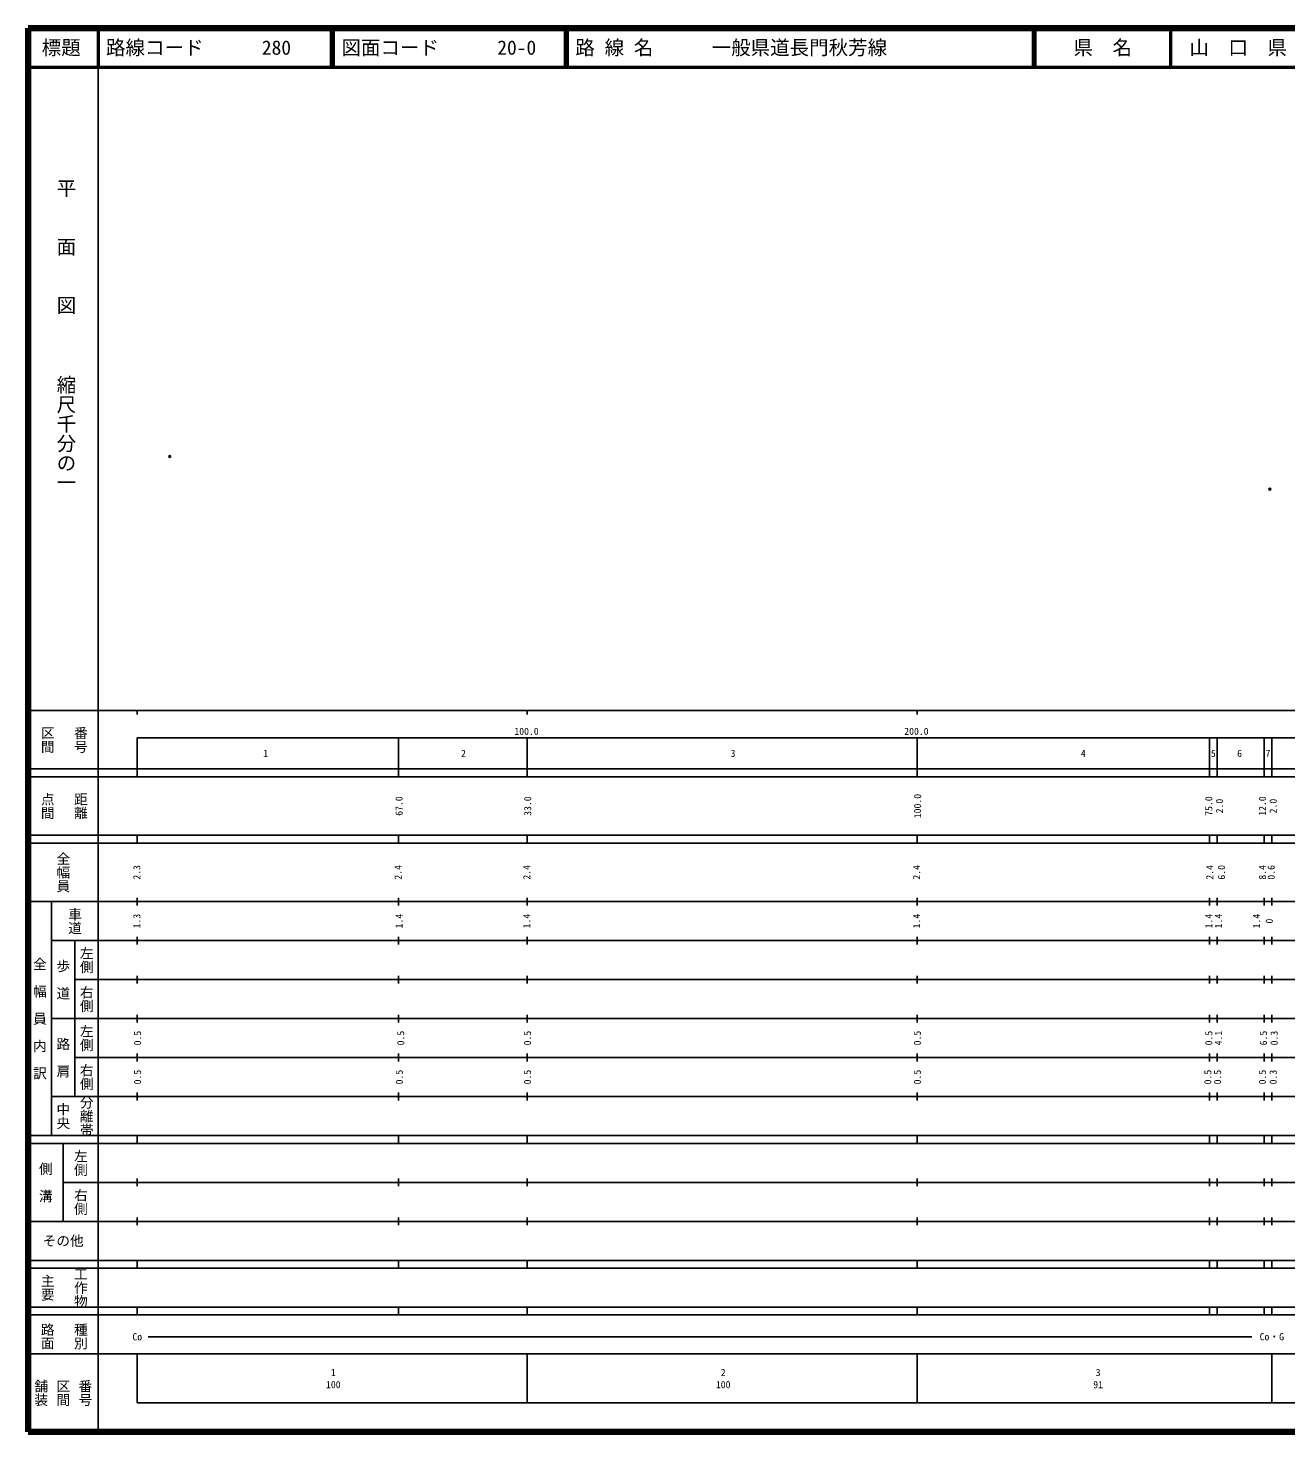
# Model space of a CAD drawing. Units: millimetres on the paper. Extents: x 40 to 680, y 20 to 380.
# Drawn here: x 40 to 362.6, y 20 to 380 of the extents above; entities that cross this region are included whole.
import ezdxf
from ezdxf.enums import TextEntityAlignment as Align

# ---------------------------------------------------------------- set-up
doc = ezdxf.new("R2010")
doc.units = ezdxf.units.MM
doc.header["$PDMODE"] = 32
doc.header["$PDSIZE"] = 0.5
doc.layers.add('M-OTRS', color=6, linetype='Continuous')
for name, color, linetype, lineweight in [('M-TTL', 2, 'Continuous', 140), ('M-TTL-BAND', 7, 'Continuous', 25), ('M-TTL-LINE', 7, 'Continuous', 50), ('M-TTL-TXT', 7, 'Continuous', 13)]:
    doc.layers.add(name, color=color, linetype=linetype, lineweight=lineweight)
doc.styles.add('@ＭＳ ゴシック', font='')
doc.styles.add('ＭＳ ゴシック', font='')
doc.styles.get('@ＭＳ ゴシック').set_extended_font_data('@MS Gothic')
doc.styles.get('ＭＳ ゴシック').set_extended_font_data('MS Gothic')

msp = doc.modelspace()

# ---------------------------------------------------------------- linework, layer by layer
at = {"layer": 'M-OTRS'}
for p in [(76.323, 270.137), (358.492, 261.734)]:
    msp.add_point(p, dxfattribs=at)
at = {"layer": 'M-TTL'}
for p, q in [((40, 380), (40, 20)), ((680, 380), (40, 380)), ((40, 20), (680, 20))]:
    msp.add_line(p, q, dxfattribs=at)
at = {"layer": 'M-TTL-BAND'}
for p, q in [((58, 370), (58, 20)), ((40, 205), (579, 205)), ((68, 205), (68, 204)), ((168, 205), (168, 204)), ((268, 205), (268, 204)), ((68, 198), (579, 198)), ((68, 198), (68, 188)), ((135, 198), (135, 188)), ((168, 198), (168, 188)), ((268, 198), (268, 188)), ((343, 198), (343, 188)), ((345, 198), (345, 188)), ((357, 198), (357, 188)), ((359, 198), (359, 188)), ((40, 190), (579, 190)), ((40, 188), (579, 188)), ((40, 173), (579, 173)), ((68, 171), (68, 173)), ((135, 173), (135, 171)), ((168, 171), (168, 173)), ((268, 171), (268, 173)), ((343, 173), (343, 171)), ((345, 173), (345, 171)), ((357, 173), (357, 171)), ((359, 173), (359, 171)), ((40, 171), (579, 171)), ((40, 156), (579, 156)), ((46, 96), (46, 156)), ((68, 155), (68, 157)), ((135, 157), (135, 155)), ((168, 155), (168, 157)), ((268, 155), (268, 157)), ((343, 157), (343, 155)), ((345, 157), (345, 155)), ((357, 157), (357, 155)), ((359, 157), (359, 155)), ((46, 146), (579, 146)), ((52, 146), (52, 106)), ((68, 145), (68, 147)), ((135, 147), (135, 145)), ((168, 145), (168, 147)), ((268, 145), (268, 147)), ((343, 147), (343, 145)), ((345, 147), (345, 145)), ((357, 147), (357, 145)), ((359, 147), (359, 145)), ((68, 135), (68, 137)), ((135, 137), (135, 135)), ((168, 135), (168, 137)), ((268, 135), (268, 137)), ((343, 137), (343, 135)), ((345, 137), (345, 135)), ((357, 137), (357, 135)), ((359, 137), (359, 135)), ((52, 136), (579, 136)), ((46, 126), (579, 126)), ((68, 125), (68, 127)), ((135, 127), (135, 125)), ((168, 125), (168, 127)), ((268, 125), (268, 127)), ((343, 127), (343, 125)), ((345, 127), (345, 125)), ((357, 127), (357, 125)), ((359, 127), (359, 125)), ((52, 116), (579, 116)), ((68, 115), (68, 117)), ((135, 117), (135, 115)), ((168, 115), (168, 117)), ((268, 115), (268, 117)), ((343, 117), (343, 115)), ((345, 117), (345, 115)), ((357, 117), (357, 115)), ((359, 117), (359, 115)), ((46, 106), (579, 106)), ((68, 105), (68, 107)), ((135, 107), (135, 105)), ((168, 105), (168, 107)), ((268, 105), (268, 107)), ((343, 107), (343, 105)), ((345, 107), (345, 105)), ((357, 107), (357, 105)), ((359, 107), (359, 105)), ((40, 96), (579, 96)), ((40, 94), (579, 94)), ((49, 94), (49, 74)), ((68, 94), (68, 96)), ((135, 96), (135, 94)), ((168, 94), (168, 96)), ((268, 94), (268, 96)), ((343, 96), (343, 94)), ((345, 96), (345, 94)), ((357, 96), (357, 94)), ((359, 96), (359, 94)), ((49, 84), (579, 84)), ((68, 83), (68, 85)), ((135, 85), (135, 83)), ((168, 83), (168, 85)), ((268, 83), (268, 85)), ((343, 85), (343, 83)), ((345, 85), (345, 83)), ((357, 85), (357, 83)), ((359, 85), (359, 83)), ((40, 74), (579, 74)), ((68, 73), (68, 75)), ((135, 75), (135, 73)), ((168, 73), (168, 75)), ((268, 73), (268, 75)), ((343, 75), (343, 73)), ((345, 75), (345, 73)), ((357, 75), (357, 73)), ((359, 75), (359, 73)), ((40, 64), (579, 64)), ((40, 62), (579, 62)), ((68, 62), (68, 64)), ((135, 64), (135, 62)), ((168, 62), (168, 64)), ((268, 62), (268, 64)), ((343, 64), (343, 62)), ((345, 64), (345, 62)), ((357, 64), (357, 62)), ((359, 64), (359, 62)), ((40, 52), (579, 52)), ((68, 50), (68, 52)), ((135, 52), (135, 50)), ((168, 50), (168, 52)), ((268, 50), (268, 52)), ((343, 52), (343, 50)), ((345, 52), (345, 50)), ((357, 52), (357, 50)), ((359, 52), (359, 50)), ((40, 50), (579, 50)), ((70.805, 44.406), (353.865, 44.406)), ((40, 40), (579, 40)), ((68, 40), (68, 27.5)), ((168, 40), (168, 27.5)), ((268, 40), (268, 27.5)), ((359, 40), (359, 27.5)), ((68, 27.5), (579, 27.5))]:
    msp.add_line(p, q, dxfattribs=at)
at = {"layer": 'M-TTL-LINE'}
for p, q in [((58, 380), (58, 370)), ((117.75, 380), (117.75, 370)), ((118.25, 380), (118.25, 370)), ((177.75, 380), (177.75, 370)), ((178.25, 380), (178.25, 370)), ((297.75, 380), (297.75, 370)), ((298.25, 380), (298.25, 370)), ((333, 380), (333, 370)), ((40, 370), (680, 370))]:
    msp.add_line(p, q, dxfattribs=at)

# ---------------------------------------------------------------- texts
at = {"layer": 'M-TTL-BAND', "style": '@ＭＳ ゴシック'}
for s, p in [('平\u3000\u3000面\u3000\u3000図', (49.777, 306.475)), ('縮尺千分の一', (49.777, 261.03))]:
    msp.add_text(s, height=3.666, rotation=270, dxfattribs=at).set_placement(p, align=Align.MIDDLE_RIGHT)
at = {"layer": 'M-TTL-BAND'}
for s, height, rotation, style, p in [('区間', 2.566, 270, '@ＭＳ ゴシック', (45, 197.5)), ('番号', 2.566, 270, '@ＭＳ ゴシック', (53.5, 197.5)), ('点間', 2.566, 270, '@ＭＳ ゴシック', (45, 180.5)), ('距離', 2.566, 270, '@ＭＳ ゴシック', (53.5, 180.5)), ('67.0', 1.833, 90, 'ＭＳ ゴシック', (135.134, 180.5)), ('33.0', 1.833, 90, 'ＭＳ ゴシック', (168.134, 180.5)), ('100.0', 1.833, 90, 'ＭＳ ゴシック', (268.134, 180.5)), ('75.0', 1.833, 90, 'ＭＳ ゴシック', (342.829, 180.5)), ('2.0', 1.833, 90, 'ＭＳ ゴシック', (345.579, 180.5)), ('12.0', 1.833, 90, 'ＭＳ ゴシック', (356.58, 180.5)), ('2.0', 1.833, 90, 'ＭＳ ゴシック', (359.33, 180.5)), ('全幅員', 2.566, 270, '@ＭＳ ゴシック', (49, 163.5)), ('2.3', 1.833, 90, 'ＭＳ ゴシック', (67.882, 163.5)), ('2.4', 1.833, 90, 'ＭＳ ゴシック', (134.884, 163.5)), ('2.4', 1.833, 90, 'ＭＳ ゴシック', (167.882, 163.5)), ('2.4', 1.833, 90, 'ＭＳ ゴシック', (267.882, 163.5)), ('2.4', 1.833, 90, 'ＭＳ ゴシック', (343.079, 163.5)), ('6.0', 1.833, 90, 'ＭＳ ゴシック', (346.079, 163.5)), ('8.4', 1.833, 90, 'ＭＳ ゴシック', (356.58, 163.5)), ('0.6', 1.833, 90, 'ＭＳ ゴシック', (358.83, 163.5)), ('車道', 2.566, 270, '@ＭＳ ゴシック', (52, 151)), ('1.3', 1.833, 90, 'ＭＳ ゴシック', (67.882, 151)), ('1.4', 1.833, 90, 'ＭＳ ゴシック', (135.134, 151)), ('1.4', 1.833, 90, 'ＭＳ ゴシック', (167.882, 151)), ('1.4', 1.833, 90, 'ＭＳ ゴシック', (267.882, 151)), ('1.4', 1.833, 90, 'ＭＳ ゴシック', (342.829, 151)), ('1.4', 1.833, 90, 'ＭＳ ゴシック', (345.329, 151)), ('1.4', 1.833, 90, 'ＭＳ ゴシック', (355.08, 151)), ('0', 1.833, 90, 'ＭＳ ゴシック', (358.33, 151)), ('左側', 2.566, 270, '@ＭＳ ゴシック', (55, 141)), ('全\u3000幅\u3000員\u3000内\u3000訳', 2.566, 270, '@ＭＳ ゴシック', (43, 126)), ('歩\u3000道', 2.566, 270, '@ＭＳ ゴシック', (49, 136)), ('右側', 2.566, 270, '@ＭＳ ゴシック', (55, 131)), ('左側', 2.566, 270, '@ＭＳ ゴシック', (55, 121)), ('0.5', 1.833, 90, 'ＭＳ ゴシック', (68.069, 121)), ('0.5', 1.833, 90, 'ＭＳ ゴシック', (135.572, 121)), ('0.5', 1.833, 90, 'ＭＳ ゴシック', (168.069, 121)), ('0.5', 1.833, 90, 'ＭＳ ゴシック', (268.069, 121)), ('0.5', 1.833, 90, 'ＭＳ ゴシック', (342.829, 121)), ('4.1', 1.833, 90, 'ＭＳ ゴシック', (345.329, 121)), ('6.5', 1.833, 90, 'ＭＳ ゴシック', (356.83, 121)), ('0.3', 1.833, 90, 'ＭＳ ゴシック', (359.58, 121)), ('路\u3000肩', 2.566, 270, '@ＭＳ ゴシック', (49, 116)), ('右側', 2.566, 270, '@ＭＳ ゴシック', (55, 111)), ('0.5', 1.833, 90, 'ＭＳ ゴシック', (68.069, 111)), ('0.5', 1.833, 90, 'ＭＳ ゴシック', (135.197, 111)), ('0.5', 1.833, 90, 'ＭＳ ゴシック', (168.069, 111)), ('0.5', 1.833, 90, 'ＭＳ ゴシック', (268.069, 111)), ('0.5', 1.833, 90, 'ＭＳ ゴシック', (342.579, 111)), ('0.5', 1.833, 90, 'ＭＳ ゴシック', (345.079, 111)), ('0.5', 1.833, 90, 'ＭＳ ゴシック', (356.58, 111)), ('0.3', 1.833, 90, 'ＭＳ ゴシック', (359.33, 111)), ('分離帯', 2.566, 270, '@ＭＳ ゴシック', (55, 101)), ('中央', 2.566, 270, '@ＭＳ ゴシック', (49, 101)), ('左側', 2.566, 270, '@ＭＳ ゴシック', (53.5, 89)), ('側\u3000溝', 2.566, 270, '@ＭＳ ゴシック', (44.5, 84)), ('右側', 2.566, 270, '@ＭＳ ゴシック', (53.5, 79)), ('工作物', 2.566, 270, '@ＭＳ ゴシック', (53.5, 57)), ('主要', 2.566, 270, '@ＭＳ ゴシック', (45, 57)), ('路面', 2.566, 270, '@ＭＳ ゴシック', (45, 44.5)), ('種別', 2.566, 270, '@ＭＳ ゴシック', (53.5, 44.5)), ('舗装', 2.566, 270, '@ＭＳ ゴシック', (43.333, 30)), ('区間', 2.566, 270, '@ＭＳ ゴシック', (49, 30)), ('番号', 2.566, 270, '@ＭＳ ゴシック', (54.667, 30))]:
    msp.add_text(s, height=height, rotation=rotation, dxfattribs=dict(at, style=style)).set_placement(p, align=Align.MIDDLE_CENTER)
at = {"layer": 'M-TTL-BAND', "style": 'ＭＳ ゴシック'}
for s, p in [('100.0', (167.844, 198.195)), ('200.0', (267.844, 198.195))]:
    msp.add_text(s, height=1.833, dxfattribs=at).set_placement(p, align=Align.BOTTOM_CENTER)
for s, height, p in [('1', 1.833, (100.923, 194)), ('2', 1.833, (151.677, 194)), ('3', 1.833, (220.807, 194)), ('4', 1.833, (310.642, 194)), ('5', 1.833, (343.998, 194)), ('6', 1.833, (350.739, 194)), ('7', 1.833, (357.999, 194)), ('その他', 2.566, (49, 69)), ('Co', 1.833, (68.006, 44.406)), ('Co・G', 1.833, (359, 44.406)), ('1', 1.833, (118.288, 35.238)), ('2', 1.833, (218.288, 35.238)), ('3', 1.833, (314.454, 35.238)), ('100', 1.833, (118.288, 32.131)), ('100', 1.833, (218.288, 32.131)), ('91', 1.833, (314.454, 32.131))]:
    msp.add_text(s, height=height, dxfattribs=at).set_placement(p, align=Align.MIDDLE_CENTER)
at = {"layer": 'M-TTL-TXT', "style": 'ＭＳ ゴシック'}
for s, p in [('標題', (48.5, 375)), ('県\u3000名', (315.625, 375)), ('山\u3000口\u3000県', (350.375, 375))]:
    msp.add_text(s, height=3.666, dxfattribs=at).set_placement(p, align=Align.MIDDLE_CENTER)
for s, p in [('路線コード      280', (60, 375)), ('図面コード      20-0', (120.38, 375)), ('路 線 名      一般県道長門秋芳線', (180.38, 375))]:
    msp.add_text(s, height=3.666, dxfattribs=at).set_placement(p, align=Align.MIDDLE_LEFT)

doc.saveas('drawing.dxf')
